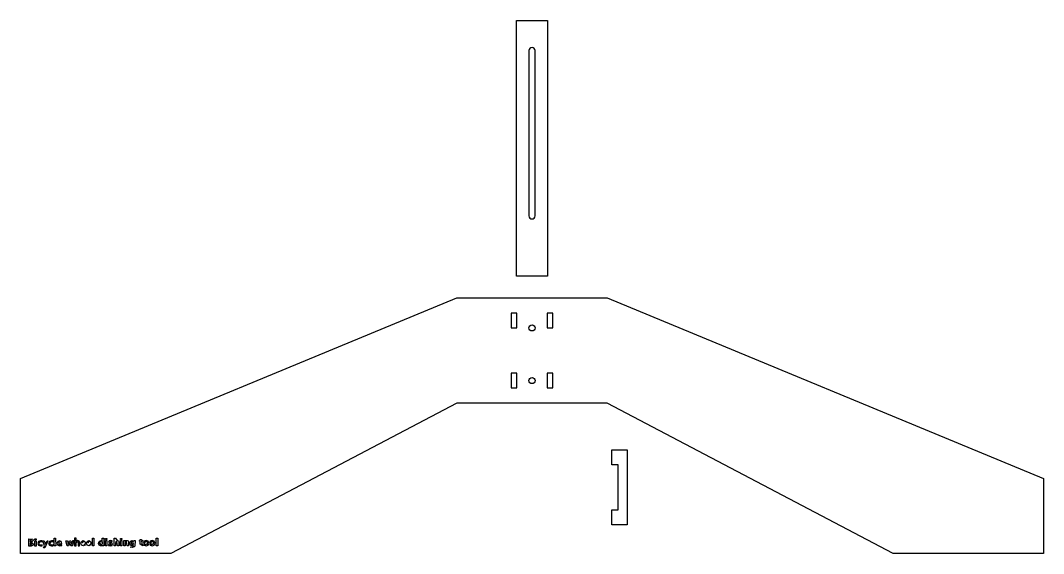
# Model space of a CAD drawing. Extents: x -340 to 340, y 200 to 554.
import ezdxf

# ---------------------------------------------------------------- set-up
doc = ezdxf.new("R2010")
doc.units = 0
doc.layers.get('0').update_dxf_attribs({"linetype": 'continuous'})

# ---------------------------------------------------------------- blocks, each defined once
blk = doc.blocks.new('POCKET001_CS')
at = {"color": 0}
blk.add_lwpolyline([(-10.4, 554.458839), (10.4, 554.458839), (10.4, 384.458839), (-10.4, 384.458839)], close=True, dxfattribs=at)
blk.add_lwpolyline([(2, 534.458839, 1), (-2, 534.458839), (-2, 424.458839, 1), (2, 424.458839)], format="xyb", close=True, dxfattribs=at)
blk = doc.blocks.new('CUT_CS')
at = {"color": 0}
for points in [[(-50, 370), (50, 370), (340, 250), (340, 200), (240, 200), (50, 300), (-50, 300), (-240, 200), (-340, 200), (-340, 250)], [(-10.1, 350), (-10.1, 359.75), (-13.95, 359.75), (-13.95, 350)], [(10.1, 350), (13.95, 350), (13.95, 359.75), (10.1, 359.75)], [(-10.1, 320), (-13.95, 320), (-13.95, 310.25), (-10.1, 310.25)], [(13.95, 310.25), (13.95, 320), (10.1, 320), (10.1, 310.25)], [(-332.8, 205.01), (-334.46, 205), (-334.48, 209.84), (-331.88, 209.57), (-331.52, 208.76), (-332.63, 207.52), (-331.38, 206.2), (-331.74, 205.31), (-332.8, 205.01)], [(-333.53, 209.17), (-333.53, 207.82), (-332.69, 208.03), (-332.46, 208.6), (-332.65, 209.05), (-333.35, 209.17), (-333.35, 209.17)], [(-333.53, 207.15), (-333.52, 205.68), (-332.53, 205.81), (-332.32, 206.3), (-332.61, 206.91), (-333.35, 207.15), (-333.35, 207.15)], [(-330.45, 209.85), (-329.51, 209.85), (-329.51, 209.18), (-330.45, 209.17)], [(-330.44, 208.5), (-329.5, 208.51), (-329.49, 205.01), (-330.43, 205.01)], [(-328.56, 206.76), (-328.06, 205.49), (-326.71, 205.02), (-325.6, 205.16), (-325.6, 205.7), (-326.53, 205.56), (-327.32, 205.89), (-327.62, 206.78), (-327.34, 207.65), (-326.61, 207.98), (-325.61, 207.84), (-325.61, 208.38), (-326.62, 208.51), (-328.05, 208.05)], [(-323.97, 205.06), (-325.21, 208.52), (-324.22, 208.52), (-323.39, 206.21), (-322.35, 208.52), (-321.71, 208.53), (-323.81, 203.82), (-324.79, 203.82)], [(-320.8, 208.06), (-321.31, 206.78), (-320.81, 205.51), (-319.46, 205.04), (-318.35, 205.18), (-318.35, 205.71), (-319.28, 205.58), (-320.07, 205.91), (-320.37, 206.8), (-320.09, 207.67), (-319.36, 207.99), (-318.36, 207.86), (-318.36, 208.4), (-319.37, 208.53)], [(-317.56, 210.15), (-316.62, 210.15), (-316.6, 205.05), (-317.54, 205.04)], [(-313.82, 205.05), (-312.58, 205.33), (-312.58, 205.86), (-313.64, 205.59), (-314.73, 206.53), (-312.58, 206.53), (-312.93, 208.06), (-314.02, 208.55), (-315.22, 208.07), (-315.67, 206.82), (-315.17, 205.53)], [(-314.73, 207.07), (-314.08, 208.01), (-314.73, 207.07)], [(-305.11, 208.57), (-304.53, 208.57), (-305.5, 205.08), (-306.42, 205.07), (-307.14, 207.44), (-307.99, 205.07), (-308.94, 205.07), (-309.76, 208.56), (-308.79, 208.56), (-308.21, 206.11), (-307.34, 208.56), (-306.54, 208.56), (-305.8, 206.1)], [(-301.81, 208.58), (-303.05, 207.91), (-303.05, 210.18), (-303.99, 210.18), (-303.98, 205.08), (-303.04, 205.08), (-303.05, 207.28), (-302.13, 207.9), (-301.7, 207.31), (-301.7, 205.09), (-300.76, 205.09), (-300.76, 207.5), (-301.05, 208.29)], [(-296.87, 206.58), (-297.92, 205.63), (-296.87, 205.9), (-296.87, 205.9), (-298.11, 205.09), (-299.46, 205.57), (-299.96, 206.86), (-299.51, 208.11), (-298.31, 208.59), (-297.22, 208.1), (-296.87, 206.58)], [(-299.02, 207.11), (-298.37, 208.05), (-299.02, 207.11)], [(-293.11, 205.91), (-294.35, 205.1), (-295.7, 205.58), (-296.2, 206.87), (-295.75, 208.12), (-294.55, 208.6), (-293.46, 208.11), (-293.11, 206.58), (-293.11, 206.58), (-294.16, 205.64), (-293.11, 205.91)], [(-295.26, 207.12), (-294.61, 208.06), (-295.26, 207.12)], [(-291.24, 210.22), (-291.22, 205.11), (-292.16, 205.11), (-292.18, 210.21)], [(-285.6, 210.23), (-284.66, 210.23), (-284.64, 205.13), (-285.58, 205.13), (-286.75, 205.12), (-287.77, 205.56), (-288.14, 206.78), (-287.73, 208.11), (-286.61, 208.62), (-285.59, 208.26), (-285.59, 208.26)], [(-286.38, 208.08), (-285.59, 207.7), (-285.59, 206.33), (-286.45, 205.8), (-287.2, 206.86), (-286.98, 207.75)], [(-283.58, 209.29), (-283.58, 209.97), (-282.64, 209.97), (-282.64, 209.3)], [(-283.57, 205.13), (-283.58, 208.62), (-282.64, 208.63), (-282.63, 205.13)], [(-279.14, 205.44), (-278.74, 206.2), (-278.98, 206.79), (-279.82, 207.23), (-280.09, 207.33), (-280.49, 207.73), (-279.92, 208.1), (-279.01, 207.96), (-279.01, 208.5), (-280.01, 208.63), (-281.06, 208.37), (-281.43, 207.63), (-281.21, 207.06), (-280.48, 206.64), (-280.16, 206.53), (-279.68, 206.08), (-280.24, 205.68), (-281.42, 205.94), (-281.42, 205.31), (-280.18, 205.14)], [(-274.58, 207.57), (-274.57, 205.16), (-275.51, 205.15), (-275.94, 207.97), (-276.86, 207.34), (-276.86, 207.34), (-276.85, 205.15), (-277.79, 205.15), (-277.81, 210.25), (-276.87, 210.25), (-275.63, 208.64), (-274.86, 208.36), (-274.58, 207.57)], [(-273.51, 209.32), (-273.51, 209.99), (-272.57, 209.99), (-272.57, 209.32)], [(-273.51, 208.65), (-272.57, 208.65), (-272.56, 205.16), (-273.5, 205.16)], [(-270.41, 207.36), (-270.41, 205.17), (-271.35, 205.16), (-271.36, 208.65), (-270.42, 208.66), (-269.18, 208.66), (-268.42, 208.37), (-268.13, 207.58), (-268.13, 207.58), (-268.13, 205.17), (-269.07, 205.17), (-269.5, 207.99), (-270.41, 207.36)], [(-264.77, 205.4), (-265.93, 205.18), (-266.95, 205.63), (-267.33, 206.86), (-266.91, 208.17), (-265.79, 208.67), (-264.78, 208.3), (-264.78, 208.3), (-264.68, 208.67), (-263.84, 208.67), (-263.93, 204.96), (-264.32, 204.37), (-265.69, 203.97), (-267.05, 204.23), (-267.05, 204.23), (-265.8, 204.51), (-265.01, 204.72), (-264.77, 205.4)], [(-264.77, 206.39), (-265.55, 208.13), (-266.16, 207.8), (-266.39, 206.9), (-265.67, 205.85), (-264.77, 206.39)], [(-260.48, 206.32), (-260.48, 208.15), (-260.88, 208.14), (-260.88, 208.68), (-260.48, 208.68), (-260.48, 209.25), (-259.54, 209.36), (-259.54, 208.69), (-258.74, 208.69), (-258.73, 208.15), (-259.54, 208.15), (-259.01, 205.73), (-259.01, 205.73), (-258.73, 205.73), (-258.73, 205.2), (-260.48, 206.32)], [(-256.53, 205.2), (-255.19, 205.67), (-254.7, 206.96), (-255.19, 208.23), (-256.52, 208.69), (-257.84, 208.22), (-258.33, 206.94), (-257.84, 205.67)], [(-255.64, 206.96), (-256.52, 205.74), (-257.16, 206.06), (-257.39, 206.95), (-257.16, 207.83), (-256.52, 208.16), (-255.88, 207.83)], [(-250.54, 206.97), (-251.03, 208.24), (-252.36, 208.7), (-253.68, 208.23), (-254.17, 206.95), (-253.68, 205.68), (-252.37, 205.21), (-251.03, 205.68)], [(-251.48, 206.97), (-252.36, 205.75), (-252.99, 206.07), (-253.23, 206.96), (-252.99, 207.84), (-252.36, 208.17), (-251.71, 207.85)], [(-249.74, 210.32), (-248.8, 210.32), (-248.79, 205.22), (-249.73, 205.22)]]:
    blk.add_lwpolyline(points, close=True, dxfattribs=at)
for centre in [(0, 350, 3.9), (0, 315, 3.9)]:
    blk.add_circle(centre, 2, dxfattribs=at)

msp = doc.modelspace()

# ---------------------------------------------------------------- linework, layer by layer
at = {"color": 0}
msp.add_lwpolyline([(63.2, 269.043808), (63.2, 219.043808), (53, 219.043808), (53, 229.043808), (57.2, 229.043808), (57.2, 259.043808), (53, 259.043808), (53, 269.043808)], close=True, dxfattribs=at)

# ---------------------------------------------------------------- block references
for name in ['POCKET001_CS', 'CUT_CS']:
    msp.add_blockref(name, (0, 0))

doc.saveas('drawing.dxf')
